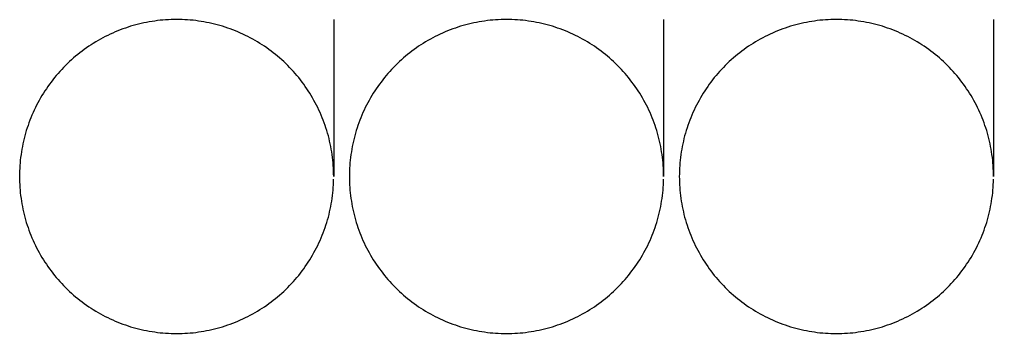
# Model space of a CAD drawing. Header units: metres. Extents: x -5 to 47, y -5 to 5.
# Drawn here: x 16 to 47, y -5 to 5 of the extents above; entities that cross this region are included whole.
import ezdxf

# ---------------------------------------------------------------- set-up
doc = ezdxf.new("R2010")
doc.units = ezdxf.units.M
doc.layers.add('Outer', color=1, linetype='CONTINUOUS')

msp = doc.modelspace()

# ---------------------------------------------------------------- linework, layer by layer
at = {"layer": 'Outer'}
for p, q in [((20.391, 4.963), (20.304, 4.951)), ((20.477, 4.973), (20.391, 4.963)), ((20.564, 4.981), (20.477, 4.973)), ((20.651, 4.988), (20.564, 4.981)), ((20.738, 4.993), (20.651, 4.988)), ((20.826, 4.997), (20.738, 4.993)), ((20.913, 4.999), (20.826, 4.997)), ((21, 5), (20.913, 4.999)), ((21.087, 4.999), (21, 5)), ((21.174, 4.997), (21.087, 4.999)), ((21.262, 4.993), (21.174, 4.997)), ((21.349, 4.988), (21.262, 4.993)), ((21.436, 4.981), (21.349, 4.988)), ((21.523, 4.973), (21.436, 4.981)), ((21.609, 4.963), (21.523, 4.973)), ((21.696, 4.951), (21.609, 4.963)), ((26, 5), (26, 0)), ((30.891, 4.963), (30.804, 4.951)), ((30.977, 4.973), (30.891, 4.963)), ((31.064, 4.981), (30.977, 4.973)), ((31.151, 4.988), (31.064, 4.981)), ((31.238, 4.993), (31.151, 4.988)), ((31.326, 4.997), (31.238, 4.993)), ((31.413, 4.999), (31.326, 4.997)), ((31.5, 5), (31.413, 4.999)), ((31.587, 4.999), (31.5, 5)), ((31.674, 4.997), (31.587, 4.999)), ((31.762, 4.993), (31.674, 4.997)), ((31.849, 4.988), (31.762, 4.993)), ((31.936, 4.981), (31.849, 4.988)), ((32.023, 4.973), (31.936, 4.981)), ((32.109, 4.963), (32.023, 4.973)), ((32.196, 4.951), (32.109, 4.963)), ((36.5, 5), (36.5, 0)), ((41.391, 4.963), (41.304, 4.951)), ((41.477, 4.973), (41.391, 4.963)), ((41.564, 4.981), (41.477, 4.973)), ((41.651, 4.988), (41.564, 4.981)), ((41.738, 4.993), (41.651, 4.988)), ((41.826, 4.997), (41.738, 4.993)), ((41.913, 4.999), (41.826, 4.997)), ((42, 5), (41.913, 4.999)), ((42.087, 4.999), (42, 5)), ((42.174, 4.997), (42.087, 4.999)), ((42.262, 4.993), (42.174, 4.997)), ((42.349, 4.988), (42.262, 4.993)), ((42.436, 4.981), (42.349, 4.988)), ((42.523, 4.973), (42.436, 4.981)), ((42.609, 4.963), (42.523, 4.973)), ((42.696, 4.951), (42.609, 4.963)), ((47, 5), (47, 0)), ((19.208, 4.668), (19.127, 4.636)), ((19.29, 4.698), (19.208, 4.668)), ((19.372, 4.728), (19.29, 4.698)), ((19.455, 4.755), (19.372, 4.728)), ((19.538, 4.782), (19.455, 4.755)), ((19.622, 4.806), (19.538, 4.782)), ((19.706, 4.83), (19.622, 4.806)), ((19.79, 4.851), (19.706, 4.83)), ((19.875, 4.872), (19.79, 4.851)), ((19.96, 4.891), (19.875, 4.872)), ((20.046, 4.908), (19.96, 4.891)), ((20.132, 4.924), (20.046, 4.908)), ((20.218, 4.938), (20.132, 4.924)), ((20.304, 4.951), (20.218, 4.938)), ((21.782, 4.938), (21.696, 4.951)), ((21.868, 4.924), (21.782, 4.938)), ((21.954, 4.908), (21.868, 4.924)), ((22.04, 4.891), (21.954, 4.908)), ((22.125, 4.872), (22.04, 4.891)), ((22.21, 4.851), (22.125, 4.872)), ((22.294, 4.83), (22.21, 4.851)), ((22.378, 4.806), (22.294, 4.83)), ((22.462, 4.782), (22.378, 4.806)), ((22.545, 4.755), (22.462, 4.782)), ((22.628, 4.728), (22.545, 4.755)), ((22.71, 4.698), (22.628, 4.728)), ((22.792, 4.668), (22.71, 4.698)), ((22.873, 4.636), (22.792, 4.668)), ((29.708, 4.668), (29.627, 4.636)), ((29.79, 4.698), (29.708, 4.668)), ((29.872, 4.728), (29.79, 4.698)), ((29.955, 4.755), (29.872, 4.728)), ((30.038, 4.782), (29.955, 4.755)), ((30.122, 4.806), (30.038, 4.782)), ((30.206, 4.83), (30.122, 4.806)), ((30.29, 4.851), (30.206, 4.83)), ((30.375, 4.872), (30.29, 4.851)), ((30.46, 4.891), (30.375, 4.872)), ((30.546, 4.908), (30.46, 4.891)), ((30.632, 4.924), (30.546, 4.908)), ((30.718, 4.938), (30.632, 4.924)), ((30.804, 4.951), (30.718, 4.938)), ((32.282, 4.938), (32.196, 4.951)), ((32.368, 4.924), (32.282, 4.938)), ((32.454, 4.908), (32.368, 4.924)), ((32.54, 4.891), (32.454, 4.908)), ((32.625, 4.872), (32.54, 4.891)), ((32.71, 4.851), (32.625, 4.872)), ((32.794, 4.83), (32.71, 4.851)), ((32.878, 4.806), (32.794, 4.83)), ((32.962, 4.782), (32.878, 4.806)), ((33.045, 4.755), (32.962, 4.782)), ((33.128, 4.728), (33.045, 4.755)), ((33.21, 4.698), (33.128, 4.728)), ((33.292, 4.668), (33.21, 4.698)), ((33.373, 4.636), (33.292, 4.668)), ((40.208, 4.668), (40.127, 4.636)), ((40.29, 4.698), (40.208, 4.668)), ((40.372, 4.728), (40.29, 4.698)), ((40.455, 4.755), (40.372, 4.728)), ((40.538, 4.782), (40.455, 4.755)), ((40.622, 4.806), (40.538, 4.782)), ((40.706, 4.83), (40.622, 4.806)), ((40.79, 4.851), (40.706, 4.83)), ((40.875, 4.872), (40.79, 4.851)), ((40.96, 4.891), (40.875, 4.872)), ((41.046, 4.908), (40.96, 4.891)), ((41.132, 4.924), (41.046, 4.908)), ((41.218, 4.938), (41.132, 4.924)), ((41.304, 4.951), (41.218, 4.938)), ((42.782, 4.938), (42.696, 4.951)), ((42.868, 4.924), (42.782, 4.938)), ((42.954, 4.908), (42.868, 4.924)), ((43.04, 4.891), (42.954, 4.908)), ((43.125, 4.872), (43.04, 4.891)), ((43.21, 4.851), (43.125, 4.872)), ((43.294, 4.83), (43.21, 4.851)), ((43.378, 4.806), (43.294, 4.83)), ((43.462, 4.782), (43.378, 4.806)), ((43.545, 4.755), (43.462, 4.782)), ((43.628, 4.728), (43.545, 4.755)), ((43.71, 4.698), (43.628, 4.728)), ((43.792, 4.668), (43.71, 4.698)), ((43.873, 4.636), (43.792, 4.668)), ((18.576, 4.373), (18.5, 4.33)), ((18.653, 4.415), (18.576, 4.373)), ((18.73, 4.455), (18.653, 4.415)), ((18.808, 4.494), (18.73, 4.455)), ((18.887, 4.532), (18.808, 4.494)), ((18.966, 4.568), (18.887, 4.532)), ((19.046, 4.603), (18.966, 4.568)), ((19.127, 4.636), (19.046, 4.603)), ((22.954, 4.603), (22.873, 4.636)), ((23.034, 4.568), (22.954, 4.603)), ((23.113, 4.532), (23.034, 4.568)), ((23.192, 4.494), (23.113, 4.532)), ((23.27, 4.455), (23.192, 4.494)), ((23.347, 4.415), (23.27, 4.455)), ((23.424, 4.373), (23.347, 4.415)), ((23.5, 4.33), (23.424, 4.373)), ((29.076, 4.373), (29, 4.33)), ((29.153, 4.415), (29.076, 4.373)), ((29.23, 4.455), (29.153, 4.415)), ((29.308, 4.494), (29.23, 4.455)), ((29.387, 4.532), (29.308, 4.494)), ((29.466, 4.568), (29.387, 4.532)), ((29.546, 4.603), (29.466, 4.568)), ((29.627, 4.636), (29.546, 4.603)), ((33.454, 4.603), (33.373, 4.636)), ((33.534, 4.568), (33.454, 4.603)), ((33.613, 4.532), (33.534, 4.568)), ((33.692, 4.494), (33.613, 4.532)), ((33.77, 4.455), (33.692, 4.494)), ((33.847, 4.415), (33.77, 4.455)), ((33.924, 4.373), (33.847, 4.415)), ((34, 4.33), (33.924, 4.373)), ((39.576, 4.373), (39.5, 4.33)), ((39.653, 4.415), (39.576, 4.373)), ((39.73, 4.455), (39.653, 4.415)), ((39.808, 4.494), (39.73, 4.455)), ((39.887, 4.532), (39.808, 4.494)), ((39.966, 4.568), (39.887, 4.532)), ((40.046, 4.603), (39.966, 4.568)), ((40.127, 4.636), (40.046, 4.603)), ((43.954, 4.603), (43.873, 4.636)), ((44.034, 4.568), (43.954, 4.603)), ((44.113, 4.532), (44.034, 4.568)), ((44.192, 4.494), (44.113, 4.532)), ((44.27, 4.455), (44.192, 4.494)), ((44.347, 4.415), (44.27, 4.455)), ((44.424, 4.373), (44.347, 4.415)), ((44.5, 4.33), (44.424, 4.373)), ((18.061, 4.045), (17.991, 3.993)), ((18.132, 4.096), (18.061, 4.045)), ((18.204, 4.145), (18.132, 4.096)), ((18.277, 4.193), (18.204, 4.145)), ((18.35, 4.24), (18.277, 4.193)), ((18.425, 4.286), (18.35, 4.24)), ((18.5, 4.33), (18.425, 4.286)), ((23.575, 4.286), (23.5, 4.33)), ((23.65, 4.24), (23.575, 4.286)), ((23.723, 4.193), (23.65, 4.24)), ((23.796, 4.145), (23.723, 4.193)), ((23.868, 4.096), (23.796, 4.145)), ((23.939, 4.045), (23.868, 4.096)), ((24.009, 3.993), (23.939, 4.045)), ((28.561, 4.045), (28.491, 3.993)), ((28.632, 4.096), (28.561, 4.045)), ((28.704, 4.145), (28.632, 4.096)), ((28.777, 4.193), (28.704, 4.145)), ((28.85, 4.24), (28.777, 4.193)), ((28.925, 4.286), (28.85, 4.24)), ((29, 4.33), (28.925, 4.286)), ((34.075, 4.286), (34, 4.33)), ((34.15, 4.24), (34.075, 4.286)), ((34.223, 4.193), (34.15, 4.24)), ((34.296, 4.145), (34.223, 4.193)), ((34.368, 4.096), (34.296, 4.145)), ((34.439, 4.045), (34.368, 4.096)), ((34.509, 3.993), (34.439, 4.045)), ((39.061, 4.045), (38.991, 3.993)), ((39.132, 4.096), (39.061, 4.045)), ((39.204, 4.145), (39.132, 4.096)), ((39.277, 4.193), (39.204, 4.145)), ((39.35, 4.24), (39.277, 4.193)), ((39.425, 4.286), (39.35, 4.24)), ((39.5, 4.33), (39.425, 4.286)), ((44.575, 4.286), (44.5, 4.33)), ((44.65, 4.24), (44.575, 4.286)), ((44.723, 4.193), (44.65, 4.24)), ((44.796, 4.145), (44.723, 4.193)), ((44.868, 4.096), (44.796, 4.145)), ((44.939, 4.045), (44.868, 4.096)), ((45.009, 3.993), (44.939, 4.045)), ((17.72, 3.774), (17.654, 3.716)), ((17.786, 3.83), (17.72, 3.774)), ((17.853, 3.886), (17.786, 3.83)), ((17.922, 3.94), (17.853, 3.886)), ((17.991, 3.993), (17.922, 3.94)), ((24.078, 3.94), (24.009, 3.993)), ((24.147, 3.886), (24.078, 3.94)), ((24.214, 3.83), (24.147, 3.886)), ((24.28, 3.774), (24.214, 3.83)), ((24.346, 3.716), (24.28, 3.774)), ((28.22, 3.774), (28.154, 3.716)), ((28.286, 3.83), (28.22, 3.774)), ((28.353, 3.886), (28.286, 3.83)), ((28.422, 3.94), (28.353, 3.886)), ((28.491, 3.993), (28.422, 3.94)), ((34.578, 3.94), (34.509, 3.993)), ((34.647, 3.886), (34.578, 3.94)), ((34.714, 3.83), (34.647, 3.886)), ((34.78, 3.774), (34.714, 3.83)), ((34.846, 3.716), (34.78, 3.774)), ((38.72, 3.774), (38.654, 3.716)), ((38.786, 3.83), (38.72, 3.774)), ((38.853, 3.886), (38.786, 3.83)), ((38.922, 3.94), (38.853, 3.886)), ((38.991, 3.993), (38.922, 3.94)), ((45.078, 3.94), (45.009, 3.993)), ((45.147, 3.886), (45.078, 3.94)), ((45.214, 3.83), (45.147, 3.886)), ((45.28, 3.774), (45.214, 3.83)), ((45.346, 3.716), (45.28, 3.774)), ((17.403, 3.473), (17.343, 3.41)), ((17.464, 3.536), (17.403, 3.473)), ((17.527, 3.597), (17.464, 3.536)), ((17.59, 3.657), (17.527, 3.597)), ((17.654, 3.716), (17.59, 3.657)), ((24.41, 3.657), (24.346, 3.716)), ((24.473, 3.597), (24.41, 3.657)), ((24.536, 3.536), (24.473, 3.597)), ((24.597, 3.473), (24.536, 3.536)), ((24.657, 3.41), (24.597, 3.473)), ((27.903, 3.473), (27.843, 3.41)), ((27.964, 3.536), (27.903, 3.473)), ((28.027, 3.597), (27.964, 3.536)), ((28.09, 3.657), (28.027, 3.597)), ((28.154, 3.716), (28.09, 3.657)), ((34.91, 3.657), (34.846, 3.716)), ((34.973, 3.597), (34.91, 3.657)), ((35.036, 3.536), (34.973, 3.597)), ((35.097, 3.473), (35.036, 3.536)), ((35.157, 3.41), (35.097, 3.473)), ((38.403, 3.473), (38.343, 3.41)), ((38.464, 3.536), (38.403, 3.473)), ((38.527, 3.597), (38.464, 3.536)), ((38.59, 3.657), (38.527, 3.597)), ((38.654, 3.716), (38.59, 3.657)), ((45.41, 3.657), (45.346, 3.716)), ((45.473, 3.597), (45.41, 3.657)), ((45.536, 3.536), (45.473, 3.597)), ((45.597, 3.473), (45.536, 3.536)), ((45.657, 3.41), (45.597, 3.473)), ((17.114, 3.147), (17.06, 3.078)), ((17.17, 3.214), (17.114, 3.147)), ((17.226, 3.28), (17.17, 3.214)), ((17.284, 3.346), (17.226, 3.28)), ((17.343, 3.41), (17.284, 3.346)), ((24.716, 3.346), (24.657, 3.41)), ((24.774, 3.28), (24.716, 3.346)), ((24.83, 3.214), (24.774, 3.28)), ((24.886, 3.147), (24.83, 3.214)), ((24.94, 3.078), (24.886, 3.147)), ((27.614, 3.147), (27.56, 3.078)), ((27.67, 3.214), (27.614, 3.147)), ((27.726, 3.28), (27.67, 3.214)), ((27.784, 3.346), (27.726, 3.28)), ((27.843, 3.41), (27.784, 3.346)), ((35.216, 3.346), (35.157, 3.41)), ((35.274, 3.28), (35.216, 3.346)), ((35.33, 3.214), (35.274, 3.28)), ((35.386, 3.147), (35.33, 3.214)), ((35.44, 3.078), (35.386, 3.147)), ((38.114, 3.147), (38.06, 3.078)), ((38.17, 3.214), (38.114, 3.147)), ((38.226, 3.28), (38.17, 3.214)), ((38.284, 3.346), (38.226, 3.28)), ((38.343, 3.41), (38.284, 3.346)), ((45.716, 3.346), (45.657, 3.41)), ((45.774, 3.28), (45.716, 3.346)), ((45.83, 3.214), (45.774, 3.28)), ((45.886, 3.147), (45.83, 3.214)), ((45.94, 3.078), (45.886, 3.147)), ((16.855, 2.796), (16.807, 2.723)), ((16.904, 2.868), (16.855, 2.796)), ((16.955, 2.939), (16.904, 2.868)), ((17.007, 3.009), (16.955, 2.939)), ((17.06, 3.078), (17.007, 3.009)), ((24.993, 3.009), (24.94, 3.078)), ((25.045, 2.939), (24.993, 3.009)), ((25.096, 2.868), (25.045, 2.939)), ((25.145, 2.796), (25.096, 2.868)), ((25.193, 2.723), (25.145, 2.796)), ((27.355, 2.796), (27.307, 2.723)), ((27.404, 2.868), (27.355, 2.796)), ((27.455, 2.939), (27.404, 2.868)), ((27.507, 3.009), (27.455, 2.939)), ((27.56, 3.078), (27.507, 3.009)), ((35.493, 3.009), (35.44, 3.078)), ((35.545, 2.939), (35.493, 3.009)), ((35.596, 2.868), (35.545, 2.939)), ((35.645, 2.796), (35.596, 2.868)), ((35.693, 2.723), (35.645, 2.796)), ((37.855, 2.796), (37.807, 2.723)), ((37.904, 2.868), (37.855, 2.796)), ((37.955, 2.939), (37.904, 2.868)), ((38.007, 3.009), (37.955, 2.939)), ((38.06, 3.078), (38.007, 3.009)), ((45.993, 3.009), (45.94, 3.078)), ((46.045, 2.939), (45.993, 3.009)), ((46.096, 2.868), (46.045, 2.939)), ((46.145, 2.796), (46.096, 2.868)), ((46.193, 2.723), (46.145, 2.796)), ((16.67, 2.5), (16.627, 2.424)), ((16.714, 2.575), (16.67, 2.5)), ((16.76, 2.65), (16.714, 2.575)), ((16.807, 2.723), (16.76, 2.65)), ((25.24, 2.65), (25.193, 2.723)), ((25.286, 2.575), (25.24, 2.65)), ((25.33, 2.5), (25.286, 2.575)), ((25.373, 2.424), (25.33, 2.5)), ((27.17, 2.5), (27.127, 2.424)), ((27.214, 2.575), (27.17, 2.5)), ((27.26, 2.65), (27.214, 2.575)), ((27.307, 2.723), (27.26, 2.65)), ((35.74, 2.65), (35.693, 2.723)), ((35.786, 2.575), (35.74, 2.65)), ((35.83, 2.5), (35.786, 2.575)), ((35.873, 2.424), (35.83, 2.5)), ((37.67, 2.5), (37.627, 2.424)), ((37.714, 2.575), (37.67, 2.5)), ((37.76, 2.65), (37.714, 2.575)), ((37.807, 2.723), (37.76, 2.65)), ((46.24, 2.65), (46.193, 2.723)), ((46.286, 2.575), (46.24, 2.65)), ((46.33, 2.5), (46.286, 2.575)), ((46.373, 2.424), (46.33, 2.5)), ((16.506, 2.192), (16.468, 2.113)), ((16.545, 2.27), (16.506, 2.192)), ((16.585, 2.347), (16.545, 2.27)), ((16.627, 2.424), (16.585, 2.347)), ((25.415, 2.347), (25.373, 2.424)), ((25.455, 2.27), (25.415, 2.347)), ((25.494, 2.192), (25.455, 2.27)), ((25.532, 2.113), (25.494, 2.192)), ((27.006, 2.192), (26.968, 2.113)), ((27.045, 2.27), (27.006, 2.192)), ((27.085, 2.347), (27.045, 2.27)), ((27.127, 2.424), (27.085, 2.347)), ((35.915, 2.347), (35.873, 2.424)), ((35.955, 2.27), (35.915, 2.347)), ((35.994, 2.192), (35.955, 2.27)), ((36.032, 2.113), (35.994, 2.192)), ((37.506, 2.192), (37.468, 2.113)), ((37.545, 2.27), (37.506, 2.192)), ((37.585, 2.347), (37.545, 2.27)), ((37.627, 2.424), (37.585, 2.347)), ((46.415, 2.347), (46.373, 2.424)), ((46.455, 2.27), (46.415, 2.347)), ((46.494, 2.192), (46.455, 2.27)), ((46.532, 2.113), (46.494, 2.192)), ((16.364, 1.873), (16.332, 1.792)), ((16.397, 1.954), (16.364, 1.873)), ((16.432, 2.034), (16.397, 1.954)), ((16.468, 2.113), (16.432, 2.034)), ((25.568, 2.034), (25.532, 2.113)), ((25.603, 1.954), (25.568, 2.034)), ((25.636, 1.873), (25.603, 1.954)), ((25.668, 1.792), (25.636, 1.873)), ((26.864, 1.873), (26.832, 1.792)), ((26.897, 1.954), (26.864, 1.873)), ((26.932, 2.034), (26.897, 1.954)), ((26.968, 2.113), (26.932, 2.034)), ((36.068, 2.034), (36.032, 2.113)), ((36.103, 1.954), (36.068, 2.034)), ((36.136, 1.873), (36.103, 1.954)), ((36.168, 1.792), (36.136, 1.873)), ((37.364, 1.873), (37.332, 1.792)), ((37.397, 1.954), (37.364, 1.873)), ((37.432, 2.034), (37.397, 1.954)), ((37.468, 2.113), (37.432, 2.034)), ((46.568, 2.034), (46.532, 2.113)), ((46.603, 1.954), (46.568, 2.034)), ((46.636, 1.873), (46.603, 1.954)), ((46.668, 1.792), (46.636, 1.873)), ((16.272, 1.628), (16.245, 1.545)), ((16.302, 1.71), (16.272, 1.628)), ((16.332, 1.792), (16.302, 1.71)), ((25.698, 1.71), (25.668, 1.792)), ((25.728, 1.628), (25.698, 1.71)), ((25.755, 1.545), (25.728, 1.628)), ((26.772, 1.628), (26.745, 1.545)), ((26.802, 1.71), (26.772, 1.628)), ((26.832, 1.792), (26.802, 1.71)), ((36.198, 1.71), (36.168, 1.792)), ((36.228, 1.628), (36.198, 1.71)), ((36.255, 1.545), (36.228, 1.628)), ((37.272, 1.628), (37.245, 1.545)), ((37.302, 1.71), (37.272, 1.628)), ((37.332, 1.792), (37.302, 1.71)), ((46.698, 1.71), (46.668, 1.792)), ((46.728, 1.628), (46.698, 1.71)), ((46.755, 1.545), (46.728, 1.628)), ((16.17, 1.294), (16.149, 1.21)), ((16.194, 1.378), (16.17, 1.294)), ((16.218, 1.462), (16.194, 1.378)), ((16.245, 1.545), (16.218, 1.462)), ((25.782, 1.462), (25.755, 1.545)), ((25.806, 1.378), (25.782, 1.462)), ((25.83, 1.294), (25.806, 1.378)), ((25.851, 1.21), (25.83, 1.294)), ((26.67, 1.294), (26.649, 1.21)), ((26.694, 1.378), (26.67, 1.294)), ((26.718, 1.462), (26.694, 1.378)), ((26.745, 1.545), (26.718, 1.462)), ((36.282, 1.462), (36.255, 1.545)), ((36.306, 1.378), (36.282, 1.462)), ((36.33, 1.294), (36.306, 1.378)), ((36.351, 1.21), (36.33, 1.294)), ((37.17, 1.294), (37.149, 1.21)), ((37.194, 1.378), (37.17, 1.294)), ((37.218, 1.462), (37.194, 1.378)), ((37.245, 1.545), (37.218, 1.462)), ((46.782, 1.462), (46.755, 1.545)), ((46.806, 1.378), (46.782, 1.462)), ((46.83, 1.294), (46.806, 1.378)), ((46.851, 1.21), (46.83, 1.294)), ((16.092, 0.954), (16.076, 0.868)), ((16.109, 1.04), (16.092, 0.954)), ((16.128, 1.125), (16.109, 1.04)), ((16.149, 1.21), (16.128, 1.125)), ((25.872, 1.125), (25.851, 1.21)), ((25.891, 1.04), (25.872, 1.125)), ((25.908, 0.954), (25.891, 1.04)), ((25.924, 0.868), (25.908, 0.954)), ((26.592, 0.954), (26.576, 0.868)), ((26.609, 1.04), (26.592, 0.954)), ((26.628, 1.125), (26.609, 1.04)), ((26.649, 1.21), (26.628, 1.125)), ((36.372, 1.125), (36.351, 1.21)), ((36.391, 1.04), (36.372, 1.125)), ((36.408, 0.954), (36.391, 1.04)), ((36.424, 0.868), (36.408, 0.954)), ((37.092, 0.954), (37.076, 0.868)), ((37.109, 1.04), (37.092, 0.954)), ((37.128, 1.125), (37.109, 1.04)), ((37.149, 1.21), (37.128, 1.125)), ((46.872, 1.125), (46.851, 1.21)), ((46.891, 1.04), (46.872, 1.125)), ((46.908, 0.954), (46.891, 1.04)), ((46.924, 0.868), (46.908, 0.954)), ((16.049, 0.696), (16.037, 0.609)), ((16.062, 0.782), (16.049, 0.696)), ((16.076, 0.868), (16.062, 0.782)), ((25.938, 0.782), (25.924, 0.868)), ((25.951, 0.696), (25.938, 0.782)), ((25.963, 0.609), (25.951, 0.696)), ((26.549, 0.696), (26.537, 0.609)), ((26.562, 0.782), (26.549, 0.696)), ((26.576, 0.868), (26.562, 0.782)), ((36.438, 0.782), (36.424, 0.868)), ((36.451, 0.696), (36.438, 0.782)), ((36.463, 0.609), (36.451, 0.696)), ((37.049, 0.696), (37.037, 0.609)), ((37.062, 0.782), (37.049, 0.696)), ((37.076, 0.868), (37.062, 0.782)), ((46.938, 0.782), (46.924, 0.868)), ((46.951, 0.696), (46.938, 0.782)), ((46.963, 0.609), (46.951, 0.696)), ((16.012, 0.349), (16.007, 0.262)), ((16.019, 0.436), (16.012, 0.349)), ((16.027, 0.523), (16.019, 0.436)), ((16.037, 0.609), (16.027, 0.523)), ((25.973, 0.523), (25.963, 0.609)), ((25.981, 0.436), (25.973, 0.523)), ((25.988, 0.349), (25.981, 0.436)), ((25.993, 0.262), (25.988, 0.349)), ((26.512, 0.349), (26.507, 0.262)), ((26.519, 0.436), (26.512, 0.349)), ((26.527, 0.523), (26.519, 0.436)), ((26.537, 0.609), (26.527, 0.523)), ((36.473, 0.523), (36.463, 0.609)), ((36.481, 0.436), (36.473, 0.523)), ((36.488, 0.349), (36.481, 0.436)), ((36.493, 0.262), (36.488, 0.349)), ((37.012, 0.349), (37.007, 0.262)), ((37.019, 0.436), (37.012, 0.349)), ((37.027, 0.523), (37.019, 0.436)), ((37.037, 0.609), (37.027, 0.523)), ((46.973, 0.523), (46.963, 0.609)), ((46.981, 0.436), (46.973, 0.523)), ((46.988, 0.349), (46.981, 0.436)), ((46.993, 0.262), (46.988, 0.349)), ((16.001, 0.087), (16, 0)), ((16, 0), (16.001, -0.087)), ((16.003, 0.174), (16.001, 0.087)), ((16.007, 0.262), (16.003, 0.174)), ((25.997, 0.174), (25.993, 0.262)), ((25.999, 0.087), (25.997, 0.174)), ((26, 0), (25.999, 0.087)), ((26.501, 0.087), (26.5, 0)), ((26.5, 0), (26.501, -0.087)), ((26.503, 0.174), (26.501, 0.087)), ((26.507, 0.262), (26.503, 0.174)), ((36.497, 0.174), (36.493, 0.262)), ((36.499, 0.087), (36.497, 0.174)), ((36.5, 0), (36.499, 0.087)), ((37.001, 0.087), (37, 0)), ((37, 0), (37.001, -0.087)), ((37.003, 0.174), (37.001, 0.087)), ((37.007, 0.262), (37.003, 0.174)), ((46.997, 0.174), (46.993, 0.262)), ((46.999, 0.087), (46.997, 0.174)), ((47, 0), (46.999, 0.087)), ((16.001, -0.087), (16.003, -0.174)), ((16.003, -0.174), (16.007, -0.262)), ((16.007, -0.262), (16.012, -0.349)), ((25.988, -0.349), (25.993, -0.262)), ((25.993, -0.262), (25.997, -0.174)), ((25.997, -0.174), (25.999, -0.087)), ((26.501, -0.087), (26.503, -0.174)), ((26.503, -0.174), (26.507, -0.262)), ((26.507, -0.262), (26.512, -0.349)), ((36.488, -0.349), (36.493, -0.262)), ((36.493, -0.262), (36.497, -0.174)), ((36.497, -0.174), (36.499, -0.087)), ((37.001, -0.087), (37.003, -0.174)), ((37.003, -0.174), (37.007, -0.262)), ((37.007, -0.262), (37.012, -0.349)), ((46.988, -0.349), (46.993, -0.262)), ((46.993, -0.262), (46.997, -0.174)), ((46.997, -0.174), (46.999, -0.087)), ((16.012, -0.349), (16.019, -0.436)), ((16.019, -0.436), (16.027, -0.523)), ((16.027, -0.523), (16.037, -0.609)), ((16.037, -0.609), (16.049, -0.696)), ((25.951, -0.696), (25.963, -0.609)), ((25.963, -0.609), (25.973, -0.523)), ((25.973, -0.523), (25.981, -0.436)), ((25.981, -0.436), (25.988, -0.349)), ((26.512, -0.349), (26.519, -0.436)), ((26.519, -0.436), (26.527, -0.523)), ((26.527, -0.523), (26.537, -0.609)), ((26.537, -0.609), (26.549, -0.696)), ((36.451, -0.696), (36.463, -0.609)), ((36.463, -0.609), (36.473, -0.523)), ((36.473, -0.523), (36.481, -0.436)), ((36.481, -0.436), (36.488, -0.349)), ((37.012, -0.349), (37.019, -0.436)), ((37.019, -0.436), (37.027, -0.523)), ((37.027, -0.523), (37.037, -0.609)), ((37.037, -0.609), (37.049, -0.696)), ((46.951, -0.696), (46.963, -0.609)), ((46.963, -0.609), (46.973, -0.523)), ((46.973, -0.523), (46.981, -0.436)), ((46.981, -0.436), (46.988, -0.349)), ((16.049, -0.696), (16.062, -0.782)), ((16.062, -0.782), (16.076, -0.868)), ((16.076, -0.868), (16.092, -0.954)), ((25.908, -0.954), (25.924, -0.868)), ((25.924, -0.868), (25.938, -0.782)), ((25.938, -0.782), (25.951, -0.696)), ((26.549, -0.696), (26.562, -0.782)), ((26.562, -0.782), (26.576, -0.868)), ((26.576, -0.868), (26.592, -0.954)), ((36.408, -0.954), (36.424, -0.868)), ((36.424, -0.868), (36.438, -0.782)), ((36.438, -0.782), (36.451, -0.696)), ((37.049, -0.696), (37.062, -0.782)), ((37.062, -0.782), (37.076, -0.868)), ((37.076, -0.868), (37.092, -0.954)), ((46.908, -0.954), (46.924, -0.868)), ((46.924, -0.868), (46.938, -0.782)), ((46.938, -0.782), (46.951, -0.696)), ((16.092, -0.954), (16.109, -1.04)), ((16.109, -1.04), (16.128, -1.125)), ((16.128, -1.125), (16.149, -1.21)), ((16.149, -1.21), (16.17, -1.294)), ((25.83, -1.294), (25.851, -1.21)), ((25.851, -1.21), (25.872, -1.125)), ((25.872, -1.125), (25.891, -1.04)), ((25.891, -1.04), (25.908, -0.954)), ((26.592, -0.954), (26.609, -1.04)), ((26.609, -1.04), (26.628, -1.125)), ((26.628, -1.125), (26.649, -1.21)), ((26.649, -1.21), (26.67, -1.294)), ((36.33, -1.294), (36.351, -1.21)), ((36.351, -1.21), (36.372, -1.125)), ((36.372, -1.125), (36.391, -1.04)), ((36.391, -1.04), (36.408, -0.954)), ((37.092, -0.954), (37.109, -1.04)), ((37.109, -1.04), (37.128, -1.125)), ((37.128, -1.125), (37.149, -1.21)), ((37.149, -1.21), (37.17, -1.294)), ((46.83, -1.294), (46.851, -1.21)), ((46.851, -1.21), (46.872, -1.125)), ((46.872, -1.125), (46.891, -1.04)), ((46.891, -1.04), (46.908, -0.954)), ((16.17, -1.294), (16.194, -1.378)), ((16.194, -1.378), (16.218, -1.462)), ((16.218, -1.462), (16.245, -1.545)), ((16.245, -1.545), (16.272, -1.628)), ((25.728, -1.628), (25.755, -1.545)), ((25.755, -1.545), (25.782, -1.462)), ((25.782, -1.462), (25.806, -1.378)), ((25.806, -1.378), (25.83, -1.294)), ((26.67, -1.294), (26.694, -1.378)), ((26.694, -1.378), (26.718, -1.462)), ((26.718, -1.462), (26.745, -1.545)), ((26.745, -1.545), (26.772, -1.628)), ((36.228, -1.628), (36.255, -1.545)), ((36.255, -1.545), (36.282, -1.462)), ((36.282, -1.462), (36.306, -1.378)), ((36.306, -1.378), (36.33, -1.294)), ((37.17, -1.294), (37.194, -1.378)), ((37.194, -1.378), (37.218, -1.462)), ((37.218, -1.462), (37.245, -1.545)), ((37.245, -1.545), (37.272, -1.628)), ((46.728, -1.628), (46.755, -1.545)), ((46.755, -1.545), (46.782, -1.462)), ((46.782, -1.462), (46.806, -1.378)), ((46.806, -1.378), (46.83, -1.294)), ((16.272, -1.628), (16.302, -1.71)), ((16.302, -1.71), (16.332, -1.792)), ((16.332, -1.792), (16.364, -1.873)), ((25.636, -1.873), (25.668, -1.792)), ((25.668, -1.792), (25.698, -1.71)), ((25.698, -1.71), (25.728, -1.628)), ((26.772, -1.628), (26.802, -1.71)), ((26.802, -1.71), (26.832, -1.792)), ((26.832, -1.792), (26.864, -1.873)), ((36.136, -1.873), (36.168, -1.792)), ((36.168, -1.792), (36.198, -1.71)), ((36.198, -1.71), (36.228, -1.628)), ((37.272, -1.628), (37.302, -1.71)), ((37.302, -1.71), (37.332, -1.792)), ((37.332, -1.792), (37.364, -1.873)), ((46.636, -1.873), (46.668, -1.792)), ((46.668, -1.792), (46.698, -1.71)), ((46.698, -1.71), (46.728, -1.628)), ((16.364, -1.873), (16.397, -1.954)), ((16.397, -1.954), (16.432, -2.034)), ((16.432, -2.034), (16.468, -2.113)), ((16.468, -2.113), (16.506, -2.192)), ((25.494, -2.192), (25.532, -2.113)), ((25.532, -2.113), (25.568, -2.034)), ((25.568, -2.034), (25.603, -1.954)), ((25.603, -1.954), (25.636, -1.873)), ((26.864, -1.873), (26.897, -1.954)), ((26.897, -1.954), (26.932, -2.034)), ((26.932, -2.034), (26.968, -2.113)), ((26.968, -2.113), (27.006, -2.192)), ((35.994, -2.192), (36.032, -2.113)), ((36.032, -2.113), (36.068, -2.034)), ((36.068, -2.034), (36.103, -1.954)), ((36.103, -1.954), (36.136, -1.873)), ((37.364, -1.873), (37.397, -1.954)), ((37.397, -1.954), (37.432, -2.034)), ((37.432, -2.034), (37.468, -2.113)), ((37.468, -2.113), (37.506, -2.192)), ((46.494, -2.192), (46.532, -2.113)), ((46.532, -2.113), (46.568, -2.034)), ((46.568, -2.034), (46.603, -1.954)), ((46.603, -1.954), (46.636, -1.873)), ((16.506, -2.192), (16.545, -2.27)), ((16.545, -2.27), (16.585, -2.347)), ((16.585, -2.347), (16.627, -2.424)), ((16.627, -2.424), (16.67, -2.5)), ((25.33, -2.5), (25.373, -2.424)), ((25.373, -2.424), (25.415, -2.347)), ((25.415, -2.347), (25.455, -2.27)), ((25.455, -2.27), (25.494, -2.192)), ((27.006, -2.192), (27.045, -2.27)), ((27.045, -2.27), (27.085, -2.347)), ((27.085, -2.347), (27.127, -2.424)), ((27.127, -2.424), (27.17, -2.5)), ((35.83, -2.5), (35.873, -2.424)), ((35.873, -2.424), (35.915, -2.347)), ((35.915, -2.347), (35.955, -2.27)), ((35.955, -2.27), (35.994, -2.192)), ((37.506, -2.192), (37.545, -2.27)), ((37.545, -2.27), (37.585, -2.347)), ((37.585, -2.347), (37.627, -2.424)), ((37.627, -2.424), (37.67, -2.5)), ((46.33, -2.5), (46.373, -2.424)), ((46.373, -2.424), (46.415, -2.347)), ((46.415, -2.347), (46.455, -2.27)), ((46.455, -2.27), (46.494, -2.192)), ((16.67, -2.5), (16.714, -2.575)), ((16.714, -2.575), (16.76, -2.65)), ((16.76, -2.65), (16.807, -2.723)), ((16.807, -2.723), (16.855, -2.796)), ((25.145, -2.796), (25.193, -2.723)), ((25.193, -2.723), (25.24, -2.65)), ((25.24, -2.65), (25.286, -2.575)), ((25.286, -2.575), (25.33, -2.5)), ((27.17, -2.5), (27.214, -2.575)), ((27.214, -2.575), (27.26, -2.65)), ((27.26, -2.65), (27.307, -2.723)), ((27.307, -2.723), (27.355, -2.796)), ((35.645, -2.796), (35.693, -2.723)), ((35.693, -2.723), (35.74, -2.65)), ((35.74, -2.65), (35.786, -2.575)), ((35.786, -2.575), (35.83, -2.5)), ((37.67, -2.5), (37.714, -2.575)), ((37.714, -2.575), (37.76, -2.65)), ((37.76, -2.65), (37.807, -2.723)), ((37.807, -2.723), (37.855, -2.796)), ((46.145, -2.796), (46.193, -2.723)), ((46.193, -2.723), (46.24, -2.65)), ((46.24, -2.65), (46.286, -2.575)), ((46.286, -2.575), (46.33, -2.5)), ((16.855, -2.796), (16.904, -2.868)), ((16.904, -2.868), (16.955, -2.939)), ((16.955, -2.939), (17.007, -3.009)), ((17.007, -3.009), (17.06, -3.078)), ((17.06, -3.078), (17.114, -3.147)), ((24.886, -3.147), (24.94, -3.078)), ((24.94, -3.078), (24.993, -3.009)), ((24.993, -3.009), (25.045, -2.939)), ((25.045, -2.939), (25.096, -2.868)), ((25.096, -2.868), (25.145, -2.796)), ((27.355, -2.796), (27.404, -2.868)), ((27.404, -2.868), (27.455, -2.939)), ((27.455, -2.939), (27.507, -3.009)), ((27.507, -3.009), (27.56, -3.078)), ((27.56, -3.078), (27.614, -3.147)), ((35.386, -3.147), (35.44, -3.078)), ((35.44, -3.078), (35.493, -3.009)), ((35.493, -3.009), (35.545, -2.939)), ((35.545, -2.939), (35.596, -2.868)), ((35.596, -2.868), (35.645, -2.796)), ((37.855, -2.796), (37.904, -2.868)), ((37.904, -2.868), (37.955, -2.939)), ((37.955, -2.939), (38.007, -3.009)), ((38.007, -3.009), (38.06, -3.078)), ((38.06, -3.078), (38.114, -3.147)), ((45.886, -3.147), (45.94, -3.078)), ((45.94, -3.078), (45.993, -3.009)), ((45.993, -3.009), (46.045, -2.939)), ((46.045, -2.939), (46.096, -2.868)), ((46.096, -2.868), (46.145, -2.796)), ((17.114, -3.147), (17.17, -3.214)), ((17.17, -3.214), (17.226, -3.28)), ((17.226, -3.28), (17.284, -3.346)), ((17.284, -3.346), (17.343, -3.41)), ((17.343, -3.41), (17.403, -3.473)), ((24.597, -3.473), (24.657, -3.41)), ((24.657, -3.41), (24.716, -3.346)), ((24.716, -3.346), (24.774, -3.28)), ((24.774, -3.28), (24.83, -3.214)), ((24.83, -3.214), (24.886, -3.147)), ((27.614, -3.147), (27.67, -3.214)), ((27.67, -3.214), (27.726, -3.28)), ((27.726, -3.28), (27.784, -3.346)), ((27.784, -3.346), (27.843, -3.41)), ((27.843, -3.41), (27.903, -3.473)), ((35.097, -3.473), (35.157, -3.41)), ((35.157, -3.41), (35.216, -3.346)), ((35.216, -3.346), (35.274, -3.28)), ((35.274, -3.28), (35.33, -3.214)), ((35.33, -3.214), (35.386, -3.147)), ((38.114, -3.147), (38.17, -3.214)), ((38.17, -3.214), (38.226, -3.28)), ((38.226, -3.28), (38.284, -3.346)), ((38.284, -3.346), (38.343, -3.41)), ((38.343, -3.41), (38.403, -3.473)), ((45.597, -3.473), (45.657, -3.41)), ((45.657, -3.41), (45.716, -3.346)), ((45.716, -3.346), (45.774, -3.28)), ((45.774, -3.28), (45.83, -3.214)), ((45.83, -3.214), (45.886, -3.147)), ((17.403, -3.473), (17.464, -3.536)), ((17.464, -3.536), (17.527, -3.597)), ((17.527, -3.597), (17.59, -3.657)), ((17.59, -3.657), (17.654, -3.716)), ((17.654, -3.716), (17.72, -3.774)), ((24.28, -3.774), (24.346, -3.716)), ((24.346, -3.716), (24.41, -3.657)), ((24.41, -3.657), (24.473, -3.597)), ((24.473, -3.597), (24.536, -3.536)), ((24.536, -3.536), (24.597, -3.473)), ((27.903, -3.473), (27.964, -3.536)), ((27.964, -3.536), (28.027, -3.597)), ((28.027, -3.597), (28.09, -3.657)), ((28.09, -3.657), (28.154, -3.716)), ((28.154, -3.716), (28.22, -3.774)), ((34.78, -3.774), (34.846, -3.716)), ((34.846, -3.716), (34.91, -3.657)), ((34.91, -3.657), (34.973, -3.597)), ((34.973, -3.597), (35.036, -3.536)), ((35.036, -3.536), (35.097, -3.473)), ((38.403, -3.473), (38.464, -3.536)), ((38.464, -3.536), (38.527, -3.597)), ((38.527, -3.597), (38.59, -3.657)), ((38.59, -3.657), (38.654, -3.716)), ((38.654, -3.716), (38.72, -3.774)), ((45.28, -3.774), (45.346, -3.716)), ((45.346, -3.716), (45.41, -3.657)), ((45.41, -3.657), (45.473, -3.597)), ((45.473, -3.597), (45.536, -3.536)), ((45.536, -3.536), (45.597, -3.473)), ((17.72, -3.774), (17.786, -3.83)), ((17.786, -3.83), (17.853, -3.886)), ((17.853, -3.886), (17.922, -3.94)), ((17.922, -3.94), (17.991, -3.993)), ((17.991, -3.993), (18.061, -4.045)), ((23.939, -4.045), (24.009, -3.993)), ((24.009, -3.993), (24.078, -3.94)), ((24.078, -3.94), (24.147, -3.886)), ((24.147, -3.886), (24.214, -3.83)), ((24.214, -3.83), (24.28, -3.774)), ((28.22, -3.774), (28.286, -3.83)), ((28.286, -3.83), (28.353, -3.886)), ((28.353, -3.886), (28.422, -3.94)), ((28.422, -3.94), (28.491, -3.993)), ((28.491, -3.993), (28.561, -4.045)), ((34.439, -4.045), (34.509, -3.993)), ((34.509, -3.993), (34.578, -3.94)), ((34.578, -3.94), (34.647, -3.886)), ((34.647, -3.886), (34.714, -3.83)), ((34.714, -3.83), (34.78, -3.774)), ((38.72, -3.774), (38.786, -3.83)), ((38.786, -3.83), (38.853, -3.886)), ((38.853, -3.886), (38.922, -3.94)), ((38.922, -3.94), (38.991, -3.993)), ((38.991, -3.993), (39.061, -4.045)), ((44.939, -4.045), (45.009, -3.993)), ((45.009, -3.993), (45.078, -3.94)), ((45.078, -3.94), (45.147, -3.886)), ((45.147, -3.886), (45.214, -3.83)), ((45.214, -3.83), (45.28, -3.774)), ((18.061, -4.045), (18.132, -4.096)), ((18.132, -4.096), (18.204, -4.145)), ((18.204, -4.145), (18.277, -4.193)), ((18.277, -4.193), (18.35, -4.24)), ((18.35, -4.24), (18.425, -4.286)), ((18.425, -4.286), (18.5, -4.33)), ((18.5, -4.33), (18.576, -4.373)), ((23.424, -4.373), (23.5, -4.33)), ((23.5, -4.33), (23.575, -4.286)), ((23.575, -4.286), (23.65, -4.24)), ((23.65, -4.24), (23.723, -4.193)), ((23.723, -4.193), (23.796, -4.145)), ((23.796, -4.145), (23.868, -4.096)), ((23.868, -4.096), (23.939, -4.045)), ((28.561, -4.045), (28.632, -4.096)), ((28.632, -4.096), (28.704, -4.145)), ((28.704, -4.145), (28.777, -4.193)), ((28.777, -4.193), (28.85, -4.24)), ((28.85, -4.24), (28.925, -4.286)), ((28.925, -4.286), (29, -4.33)), ((29, -4.33), (29.076, -4.373)), ((33.924, -4.373), (34, -4.33)), ((34, -4.33), (34.075, -4.286)), ((34.075, -4.286), (34.15, -4.24)), ((34.15, -4.24), (34.223, -4.193)), ((34.223, -4.193), (34.296, -4.145)), ((34.296, -4.145), (34.368, -4.096)), ((34.368, -4.096), (34.439, -4.045)), ((39.061, -4.045), (39.132, -4.096)), ((39.132, -4.096), (39.204, -4.145)), ((39.204, -4.145), (39.277, -4.193)), ((39.277, -4.193), (39.35, -4.24)), ((39.35, -4.24), (39.425, -4.286)), ((39.425, -4.286), (39.5, -4.33)), ((39.5, -4.33), (39.576, -4.373)), ((44.424, -4.373), (44.5, -4.33)), ((44.5, -4.33), (44.575, -4.286)), ((44.575, -4.286), (44.65, -4.24)), ((44.65, -4.24), (44.723, -4.193)), ((44.723, -4.193), (44.796, -4.145)), ((44.796, -4.145), (44.868, -4.096)), ((44.868, -4.096), (44.939, -4.045)), ((18.576, -4.373), (18.653, -4.415)), ((18.653, -4.415), (18.73, -4.455)), ((18.73, -4.455), (18.808, -4.494)), ((18.808, -4.494), (18.887, -4.532)), ((18.887, -4.532), (18.966, -4.568)), ((18.966, -4.568), (19.046, -4.603)), ((19.046, -4.603), (19.127, -4.636)), ((19.127, -4.636), (19.208, -4.668)), ((22.792, -4.668), (22.873, -4.636)), ((22.873, -4.636), (22.954, -4.603)), ((22.954, -4.603), (23.034, -4.568)), ((23.034, -4.568), (23.113, -4.532)), ((23.113, -4.532), (23.192, -4.494)), ((23.192, -4.494), (23.27, -4.455)), ((23.27, -4.455), (23.347, -4.415)), ((23.347, -4.415), (23.424, -4.373)), ((29.076, -4.373), (29.153, -4.415)), ((29.153, -4.415), (29.23, -4.455)), ((29.23, -4.455), (29.308, -4.494)), ((29.308, -4.494), (29.387, -4.532)), ((29.387, -4.532), (29.466, -4.568)), ((29.466, -4.568), (29.546, -4.603)), ((29.546, -4.603), (29.627, -4.636)), ((29.627, -4.636), (29.708, -4.668)), ((33.292, -4.668), (33.373, -4.636)), ((33.373, -4.636), (33.454, -4.603)), ((33.454, -4.603), (33.534, -4.568)), ((33.534, -4.568), (33.613, -4.532)), ((33.613, -4.532), (33.692, -4.494)), ((33.692, -4.494), (33.77, -4.455)), ((33.77, -4.455), (33.847, -4.415)), ((33.847, -4.415), (33.924, -4.373)), ((39.576, -4.373), (39.653, -4.415)), ((39.653, -4.415), (39.73, -4.455)), ((39.73, -4.455), (39.808, -4.494)), ((39.808, -4.494), (39.887, -4.532)), ((39.887, -4.532), (39.966, -4.568)), ((39.966, -4.568), (40.046, -4.603)), ((40.046, -4.603), (40.127, -4.636)), ((40.127, -4.636), (40.208, -4.668)), ((43.792, -4.668), (43.873, -4.636)), ((43.873, -4.636), (43.954, -4.603)), ((43.954, -4.603), (44.034, -4.568)), ((44.034, -4.568), (44.113, -4.532)), ((44.113, -4.532), (44.192, -4.494)), ((44.192, -4.494), (44.27, -4.455)), ((44.27, -4.455), (44.347, -4.415)), ((44.347, -4.415), (44.424, -4.373)), ((19.208, -4.668), (19.29, -4.698)), ((19.29, -4.698), (19.372, -4.728)), ((19.372, -4.728), (19.455, -4.755)), ((19.455, -4.755), (19.538, -4.782)), ((19.538, -4.782), (19.622, -4.806)), ((19.622, -4.806), (19.706, -4.83)), ((19.706, -4.83), (19.79, -4.851)), ((19.79, -4.851), (19.875, -4.872)), ((19.875, -4.872), (19.96, -4.891)), ((19.96, -4.891), (20.046, -4.908)), ((20.046, -4.908), (20.132, -4.924)), ((20.132, -4.924), (20.218, -4.938)), ((20.218, -4.938), (20.304, -4.951)), ((20.304, -4.951), (20.391, -4.963)), ((21.609, -4.963), (21.696, -4.951)), ((21.696, -4.951), (21.782, -4.938)), ((21.782, -4.938), (21.868, -4.924)), ((21.868, -4.924), (21.954, -4.908)), ((21.954, -4.908), (22.04, -4.891)), ((22.04, -4.891), (22.125, -4.872)), ((22.125, -4.872), (22.21, -4.851)), ((22.21, -4.851), (22.294, -4.83)), ((22.294, -4.83), (22.378, -4.806)), ((22.378, -4.806), (22.462, -4.782)), ((22.462, -4.782), (22.545, -4.755)), ((22.545, -4.755), (22.628, -4.728)), ((22.628, -4.728), (22.71, -4.698)), ((22.71, -4.698), (22.792, -4.668)), ((29.708, -4.668), (29.79, -4.698)), ((29.79, -4.698), (29.872, -4.728)), ((29.872, -4.728), (29.955, -4.755)), ((29.955, -4.755), (30.038, -4.782)), ((30.038, -4.782), (30.122, -4.806)), ((30.122, -4.806), (30.206, -4.83)), ((30.206, -4.83), (30.29, -4.851)), ((30.29, -4.851), (30.375, -4.872)), ((30.375, -4.872), (30.46, -4.891)), ((30.46, -4.891), (30.546, -4.908)), ((30.546, -4.908), (30.632, -4.924)), ((30.632, -4.924), (30.718, -4.938)), ((30.718, -4.938), (30.804, -4.951)), ((30.804, -4.951), (30.891, -4.963)), ((32.109, -4.963), (32.196, -4.951)), ((32.196, -4.951), (32.282, -4.938)), ((32.282, -4.938), (32.368, -4.924)), ((32.368, -4.924), (32.454, -4.908)), ((32.454, -4.908), (32.54, -4.891)), ((32.54, -4.891), (32.625, -4.872)), ((32.625, -4.872), (32.71, -4.851)), ((32.71, -4.851), (32.794, -4.83)), ((32.794, -4.83), (32.878, -4.806)), ((32.878, -4.806), (32.962, -4.782)), ((32.962, -4.782), (33.045, -4.755)), ((33.045, -4.755), (33.128, -4.728)), ((33.128, -4.728), (33.21, -4.698)), ((33.21, -4.698), (33.292, -4.668)), ((40.208, -4.668), (40.29, -4.698)), ((40.29, -4.698), (40.372, -4.728)), ((40.372, -4.728), (40.455, -4.755)), ((40.455, -4.755), (40.538, -4.782)), ((40.538, -4.782), (40.622, -4.806)), ((40.622, -4.806), (40.706, -4.83)), ((40.706, -4.83), (40.79, -4.851)), ((40.79, -4.851), (40.875, -4.872)), ((40.875, -4.872), (40.96, -4.891)), ((40.96, -4.891), (41.046, -4.908)), ((41.046, -4.908), (41.132, -4.924)), ((41.132, -4.924), (41.218, -4.938)), ((41.218, -4.938), (41.304, -4.951)), ((41.304, -4.951), (41.391, -4.963)), ((42.609, -4.963), (42.696, -4.951)), ((42.696, -4.951), (42.782, -4.938)), ((42.782, -4.938), (42.868, -4.924)), ((42.868, -4.924), (42.954, -4.908)), ((42.954, -4.908), (43.04, -4.891)), ((43.04, -4.891), (43.125, -4.872)), ((43.125, -4.872), (43.21, -4.851)), ((43.21, -4.851), (43.294, -4.83)), ((43.294, -4.83), (43.378, -4.806)), ((43.378, -4.806), (43.462, -4.782)), ((43.462, -4.782), (43.545, -4.755)), ((43.545, -4.755), (43.628, -4.728)), ((43.628, -4.728), (43.71, -4.698)), ((43.71, -4.698), (43.792, -4.668)), ((20.391, -4.963), (20.477, -4.973)), ((20.477, -4.973), (20.564, -4.981)), ((20.564, -4.981), (20.651, -4.988)), ((20.651, -4.988), (20.738, -4.993)), ((20.738, -4.993), (20.826, -4.997)), ((20.826, -4.997), (20.913, -4.999)), ((20.913, -4.999), (21, -5)), ((21, -5), (21.087, -4.999)), ((21.087, -4.999), (21.174, -4.997)), ((21.174, -4.997), (21.262, -4.993)), ((21.262, -4.993), (21.349, -4.988)), ((21.349, -4.988), (21.436, -4.981)), ((21.436, -4.981), (21.523, -4.973)), ((21.523, -4.973), (21.609, -4.963)), ((30.891, -4.963), (30.977, -4.973)), ((30.977, -4.973), (31.064, -4.981)), ((31.064, -4.981), (31.151, -4.988)), ((31.151, -4.988), (31.238, -4.993)), ((31.238, -4.993), (31.326, -4.997)), ((31.326, -4.997), (31.413, -4.999)), ((31.413, -4.999), (31.5, -5)), ((31.5, -5), (31.587, -4.999)), ((31.587, -4.999), (31.674, -4.997)), ((31.674, -4.997), (31.762, -4.993)), ((31.762, -4.993), (31.849, -4.988)), ((31.849, -4.988), (31.936, -4.981)), ((31.936, -4.981), (32.023, -4.973)), ((32.023, -4.973), (32.109, -4.963)), ((41.391, -4.963), (41.477, -4.973)), ((41.477, -4.973), (41.564, -4.981)), ((41.564, -4.981), (41.651, -4.988)), ((41.651, -4.988), (41.738, -4.993)), ((41.738, -4.993), (41.826, -4.997)), ((41.826, -4.997), (41.913, -4.999)), ((41.913, -4.999), (42, -5)), ((42, -5), (42.087, -4.999)), ((42.087, -4.999), (42.174, -4.997)), ((42.174, -4.997), (42.262, -4.993)), ((42.262, -4.993), (42.349, -4.988)), ((42.349, -4.988), (42.436, -4.981)), ((42.436, -4.981), (42.523, -4.973)), ((42.523, -4.973), (42.609, -4.963))]:
    msp.add_line(p, q, dxfattribs=at)

doc.saveas('drawing.dxf')
